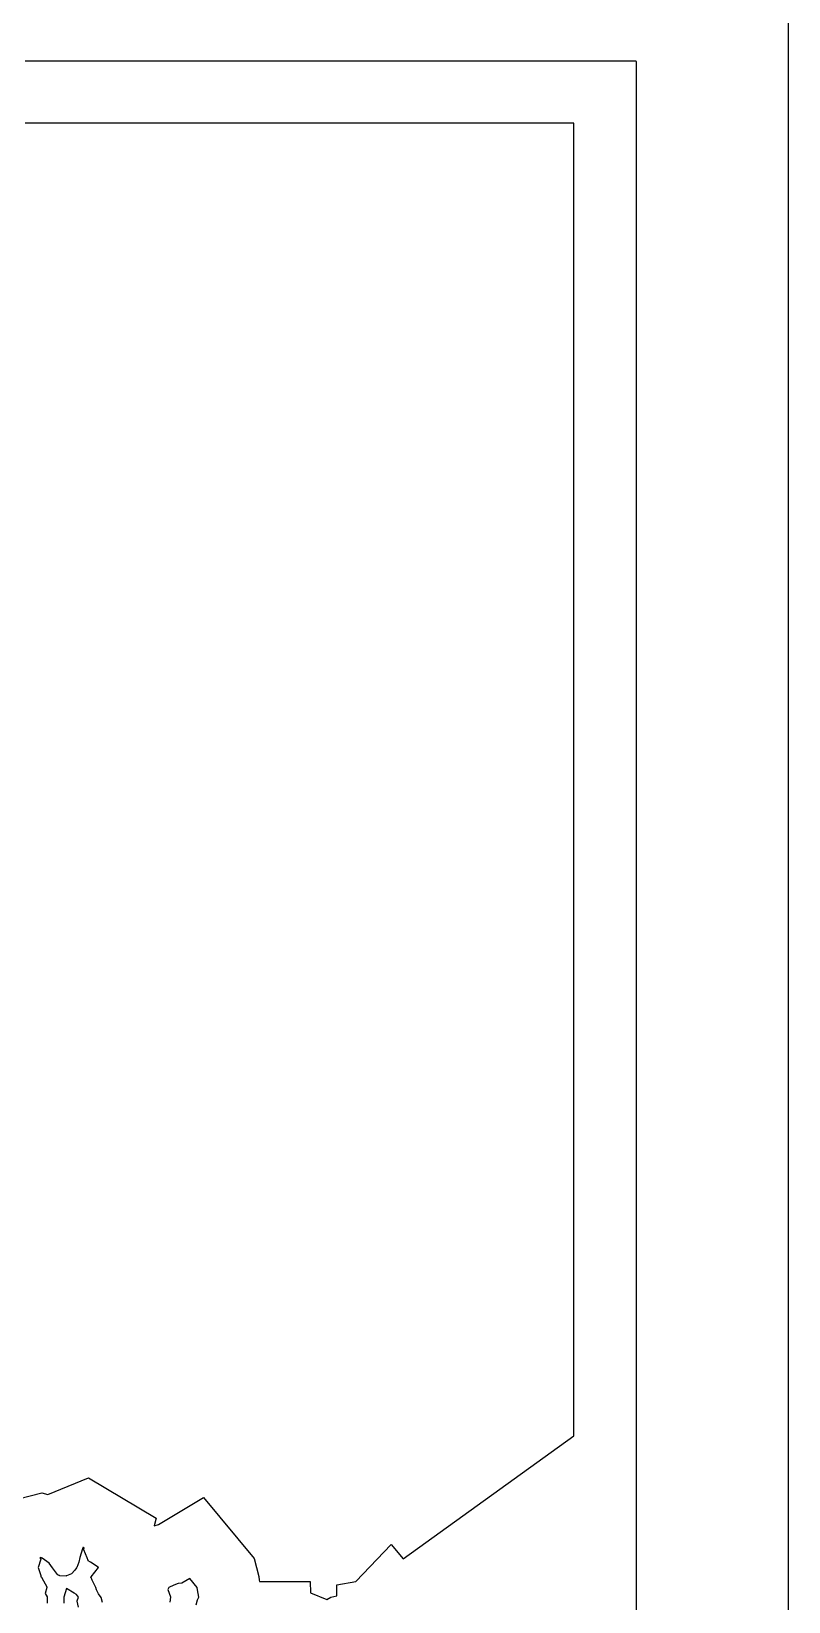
# Model space of a CAD drawing. Header units: millimetres. Extents: x 0 to 500, y 0 to 700.
# Drawn here: x 415 to 500, y 369.1 to 545.3 of the extents above; entities that cross this region are included whole.
import ezdxf

# ---------------------------------------------------------------- set-up
doc = ezdxf.new("R2010")
doc.units = ezdxf.units.MM
for name, color, linetype in [('CORTE', 1, 'Continuous'), ('GRABADO', 5, 'Continuous'), ('HOJA', 8, 'Continuous')]:
    doc.layers.add(name, color=color, linetype=linetype)

msp = doc.modelspace()

# ---------------------------------------------------------------- linework, layer by layer
at = {"layer": 'CORTE'}
for points in [[(414.65, 542.01), (415.37, 542.01), (416.72, 542.01), (417.43, 542.01), (418.12, 542.01), (418.81, 542.01), (419.48, 542.01), (420.14, 542.01), (420.82, 542.01), (421.5, 542.01), (422.84, 542.01), (423.51, 542.01), (441.05, 542.01), (441.88, 542.01), (442.39, 542.01), (442.92, 542.01), (444.27, 542.01), (445.09, 542.01), (447.78, 542.01), (448.58, 542.01), (449.26, 542.01), (449.8, 542.01), (450.47, 542.01), (451.03, 542.01), (451.7, 542.01), (452.61, 542.01), (459.32, 542.01), (460.07, 542.01), (460.74, 542.01), (461.33, 542.01), (465.35, 542.01), (466.09, 542.01), (470.77, 542.01), (471.48, 542.01), (481.46, 542.01), (482.14, 542.01), (482.8, 542.01), (482.8, 542.01), (482.81, 542.01), (482.82, 542), (482.83, 542), (482.83, 542), (482.84, 542), (482.84, 541.99), (482.85, 541.99), (482.85, 541.98), (482.86, 541.97), (482.86, 541.97), (482.86, 541.96), (482.87, 541.95), (482.87, 541.95), (482.87, 541.94), (482.87, 541.94), (482.87, 524.12), (482.87, 520.94), (482.87, 520.32), (482.87, 519.34), (482.87, 518.55), (482.87, 516.96), (482.87, 516.16), (482.87, 515.36), (482.87, 514.4), (482.87, 511.23), (482.87, 510.29), (482.87, 508.71), (482.87, 507.92), (482.87, 507.13), (482.87, 506.21), (482.87, 505.42), (482.87, 504.51), (482.87, 503.73), (482.87, 503.06), (482.87, 502.51), (482.87, 502.18), (482.87, 501.73), (482.87, 500.57), (482.87, 498.92), (482.87, 497.94), (482.87, 497.16), (482.87, 496.29), (482.87, 495.43), (482.87, 494.66), (482.87, 493.81), (482.87, 492.96), (482.87, 491.97), (482.87, 491.21), (482.87, 490.53), (482.87, 489.7), (482.87, 487.43), (482.87, 486.79), (482.87, 486.08), (482.87, 485.37), (482.87, 484.55), (482.87, 483.93), (482.87, 483.16), (482.87, 482.34), (482.87, 478.49), (482.87, 477.69), (482.87, 476.16), (482.87, 475.38), (482.87, 473.85), (482.87, 473.07), (482.87, 447.64), (482.87, 446.71), (482.87, 443.68), (482.87, 443.07), (482.87, 442.31), (482.87, 441.55), (482.87, 440.64), (482.87, 439.88), (482.87, 439.26), (482.87, 438.36), (482.87, 432.29), (482.87, 431.42), (482.87, 430.77), (482.87, 430.01), (482.87, 429.15), (482.87, 428.6), (482.87, 427.63), (482.87, 422.34), (482.87, 421.5), (482.87, 420.75), (482.87, 419.93), (482.87, 417.67), (482.87, 416.92), (482.87, 415.42), (482.87, 414.61), (482.87, 412.37), (482.87, 411.66), (482.87, 407.16), (482.87, 406.4), (482.87, 405.65), (482.87, 404.88), (482.87, 404.12), (482.87, 402.63), (482.87, 401.89), (482.87, 376.41), (482.87, 375.66), (482.87, 371.91), (482.87, 371.02), (482.87, 370.13), (482.87, 369.53), (482.87, 368.78)], [(412.22, 380.32), (416.15, 381.32), (416.81, 381.13), (421.4, 383.03), (428.97, 378.48), (428.75, 377.63), (429.24, 377.78), (434.29, 380.81), (439.98, 373.98), (440.5, 371.96), (440.55, 371.53), (440.57, 371.4), (446.29, 371.4), (446.33, 370.12), (448.16, 369.38), (448.58, 369.64), (449.26, 369.78), (449.26, 371.02), (451.41, 371.39), (455.37, 375.52), (456.7, 373.93), (475.87, 387.74), (475.87, 402.19), (475.87, 402.19), (475.87, 403.03), (475.87, 404.72), (475.87, 405.58), (475.87, 406.46), (475.87, 407.31), (475.87, 408.16), (475.87, 413.27), (475.87, 414.07), (475.87, 416.61), (475.87, 417.52), (475.87, 419.22), (475.87, 420.08), (475.87, 422.63), (475.87, 423.57), (475.87, 424.42), (475.87, 425.36), (475.87, 431.37), (475.87, 432.46), (475.87, 433.08), (475.87, 434.06), (475.87, 434.92), (475.87, 435.65), (475.87, 436.64), (475.87, 443.52), (475.87, 444.54), (475.87, 445.25), (475.87, 446.11), (475.87, 447.14), (475.87, 448), (475.87, 448.86), (475.87, 449.55), (475.87, 452.99), (475.87, 454.04), (475.87, 473.38), (475.87, 474.25), (475.87, 475.99), (475.87, 476.88), (475.87, 478.62), (475.87, 479.52), (475.87, 483.88), (475.87, 484.8), (475.87, 485.68), (475.87, 486.39), (475.87, 487.31), (475.87, 488.12), (475.87, 488.92), (475.87, 489.65), (475.87, 492.22), (475.87, 493.16), (475.87, 493.94), (475.87, 494.79), (475.87, 495.92), (475.87, 496.88), (475.87, 497.85), (475.87, 498.72), (475.87, 499.7), (475.87, 500.68), (475.87, 501.56), (475.87, 502.67), (475.87, 504.54), (475.87, 505.85), (475.87, 506.37), (475.87, 506.74), (475.87, 507.37), (475.87, 508.12), (475.87, 509.01), (475.87, 510.04), (475.87, 510.93), (475.87, 511.98), (475.87, 512.87), (475.87, 513.77), (475.87, 515.56), (475.87, 516.62), (475.87, 520.22), (475.87, 521.31), (475.87, 522.21), (475.87, 523.11), (475.87, 524.92), (475.87, 525.82), (475.87, 526.93), (475.87, 527.62), (475.87, 531.23), (475.87, 535.01), (469.97, 535.01), (469.16, 535.01), (463.86, 535.01), (463.03, 535.01), (458.47, 535.01), (457.8, 535.01), (457.04, 535.01), (456.19, 535.01), (448.58, 535.01), (447.56, 535.01), (446.79, 535.01), (446.16, 535.01), (445.4, 535.01), (444.78, 535.01), (444.02, 535.01), (443.11, 535.01), (440.06, 535.01), (439.13, 535.01), (437.6, 535.01), (437.01, 535.01), (436.42, 535.01), (435.48, 535.01), (423.51, 535.01), (422.75, 535.01), (421.23, 535.01), (420.46, 535.01), (419.69, 535.01), (418.95, 535.01), (418.19, 535.01), (417.4, 535.01), (416.61, 535.01), (415.82, 535.01), (414.28, 535.01)], [(420.27, 368.5), (420.11, 369.16), (420.11, 369.17), (420.11, 369.17), (420.11, 369.18), (420.11, 369.19), (420.11, 369.19), (420.11, 369.2), (420.25, 369.62), (420.04, 369.93), (419.76, 370.09), (418.92, 370.6), (418.63, 369.62), (418.6, 368.94)]]:
    msp.add_lwpolyline(points, dxfattribs=at)
at = {"layer": 'GRABADO'}
for points in [[(414.28, 542.01), (415.82, 542.01), (416.61, 542.01), (417.4, 542.01), (418.19, 542.01), (418.95, 542.01), (419.69, 542.01), (420.46, 542.01), (421.23, 542.01), (422.75, 542.01), (423.51, 542.01), (435.48, 542.01), (436.42, 542.01), (437.01, 542.01), (437.6, 542.01), (439.13, 542.01), (440.06, 542.01), (443.11, 542.01), (444.02, 542.01), (444.78, 542.01), (445.4, 542.01), (446.16, 542.01), (446.79, 542.01), (447.56, 542.01), (448.58, 542.01), (456.19, 542.01), (457.04, 542.01), (457.8, 542.01), (458.47, 542.01), (463.03, 542.01), (463.86, 542.01), (469.16, 542.01), (469.97, 542.01), (481.29, 542.01), (482.05, 542.01), (482.8, 542.01), (482.8, 542.01), (482.81, 542.01), (482.82, 542), (482.83, 542), (482.83, 542), (482.84, 542), (482.84, 541.99), (482.85, 541.99), (482.85, 541.98), (482.86, 541.97), (482.86, 541.97), (482.86, 541.96), (482.87, 541.95), (482.87, 541.95), (482.87, 541.94), (482.87, 541.94), (482.87, 531.23), (482.87, 527.62), (482.87, 526.93), (482.87, 525.82), (482.87, 524.92), (482.87, 523.11), (482.87, 522.21), (482.87, 521.31), (482.87, 520.22), (482.87, 516.62), (482.87, 515.56), (482.87, 513.77), (482.87, 512.87), (482.87, 511.98), (482.87, 510.93), (482.87, 510.04), (482.87, 509.01), (482.87, 508.12), (482.87, 507.37), (482.87, 506.74), (482.87, 506.37), (482.87, 505.85), (482.87, 504.54), (482.87, 502.67), (482.87, 501.56), (482.87, 500.68), (482.87, 499.7), (482.87, 498.72), (482.87, 497.85), (482.87, 496.88), (482.87, 495.92), (482.87, 494.79), (482.87, 493.94), (482.87, 493.16), (482.87, 492.22), (482.87, 489.65), (482.87, 488.92), (482.87, 488.12), (482.87, 487.31), (482.87, 486.39), (482.87, 485.68), (482.87, 484.8), (482.87, 483.88), (482.87, 479.52), (482.87, 478.62), (482.87, 476.88), (482.87, 475.99), (482.87, 474.25), (482.87, 473.38), (482.87, 454.04), (482.87, 452.99), (482.87, 449.55), (482.87, 448.86), (482.87, 448), (482.87, 447.14), (482.87, 446.11), (482.87, 445.25), (482.87, 444.54), (482.87, 443.52), (482.87, 436.64), (482.87, 435.65), (482.87, 434.92), (482.87, 434.06), (482.87, 433.08), (482.87, 432.46), (482.87, 431.37), (482.87, 425.36), (482.87, 424.42), (482.87, 423.57), (482.87, 422.63), (482.87, 420.08), (482.87, 419.22), (482.87, 417.52), (482.87, 416.61), (482.87, 414.07), (482.87, 413.27), (482.87, 408.16), (482.87, 407.31), (482.87, 406.46), (482.87, 405.58), (482.87, 404.72), (482.87, 403.03), (482.87, 402.19), (482.87, 382.79), (482.87, 381.94), (482.87, 377.7), (482.87, 376.69), (482.87, 375.68), (482.87, 375), (482.87, 374.15), (482.87, 366.54)], [(422.97, 369.04), (422.8, 369.6), (422.52, 369.98), (422.52, 369.98), (422.28, 370.43), (422.28, 370.43), (422.28, 370.44), (422.19, 370.72), (421.81, 371.55), (421.67, 371.82), (421.67, 371.83), (421.66, 371.83), (421.66, 371.84), (421.66, 371.85), (421.66, 371.85), (421.66, 371.86), (421.66, 371.87), (421.66, 371.88), (421.67, 371.88), (421.67, 371.89), (421.67, 371.9), (421.68, 371.9), (422.51, 372.96), (422.47, 372.99), (421.62, 373.54), (421.36, 373.71), (421.35, 373.71), (421.34, 373.72), (421.34, 373.73), (421.33, 373.73), (421.33, 373.74), (421.33, 373.74), (421.22, 374.05), (420.85, 374.93), (420.85, 374.94), (420.85, 374.94), (420.85, 374.95), (420.85, 374.96), (420.85, 374.97), (420.85, 374.97), (420.85, 374.98), (420.91, 375.16), (420.81, 375.21), (420.75, 375.19), (420.75, 375.19), (420.75, 375.19), (420.75, 375.18), (420.75, 375.17), (420.75, 375.17), (420.75, 375.16), (420.7, 375.04), (420.41, 374.06), (420.29, 373.56), (420.29, 373.56), (420.06, 372.94), (420.05, 372.93), (420.05, 372.93), (420.05, 372.92), (419.86, 372.67), (419.86, 372.67), (419.49, 372.25), (419.48, 372.25), (419.48, 372.24), (419.47, 372.23), (419.46, 372.23), (418.9, 372), (418.9, 372), (418.89, 372), (418.88, 371.99), (418.88, 371.99), (418.88, 371.99), (418.15, 372.03), (418.15, 372.03), (418.14, 372.03), (418.13, 372.04), (417.92, 372.12), (417.92, 372.12), (417.91, 372.13), (417.9, 372.13), (417.9, 372.14), (417.89, 372.14), (417.89, 372.15), (417.36, 372.92), (417.17, 373.17), (416.97, 373.44), (416.17, 374.01), (416.11, 374.05), (416.08, 374.05), (416.08, 374.05), (416.07, 374.05), (416.03, 374.07), (415.91, 374.04), (416, 373.95), (416, 373.95), (416.01, 373.94), (416.01, 373.93), (416.02, 373.93), (416.02, 373.92), (416.02, 373.91), (416.02, 373.91), (416.02, 373.9), (416.02, 373.89), (416.02, 373.88), (416.02, 373.88), (415.75, 372.97), (416.02, 372.05), (416.02, 372.05), (416.02, 372.04), (416.02, 372.04), (416.02, 371.9), (416.09, 371.87), (416.09, 371.87), (416.14, 371.83), (416.15, 371.82), (416.15, 371.82), (416.16, 371.82), (416.16, 371.81), (416.16, 371.8), (416.69, 370.78), (416.69, 370.77), (416.69, 370.76), (416.7, 370.75), (416.7, 370.75), (416.7, 370.74), (416.7, 370.73), (416.7, 370.72), (416.51, 370.04), (416.75, 369.67), (416.75, 369.66), (416.75, 369.66), (416.75, 369.65), (416.75, 369.64), (416.76, 369.64), (416.76, 369.63), (416.76, 368.95)], [(433.47, 368.76), (433.63, 369.33), (433.63, 369.33), (433.63, 369.34), (433.79, 369.64), (433.62, 370.43), (433.62, 370.43), (433.6, 370.69), (433.59, 370.71), (432.75, 371.72), (431.88, 371.2), (431.88, 371.2), (431.87, 371.19), (431.86, 371.19), (431.47, 371.14), (430.95, 370.98), (430.39, 370.69), (430.29, 370.48), (430.58, 369.65), (430.58, 369.65), (430.58, 369.64), (430.58, 369.63), (430.58, 369.63), (430.53, 369.07)]]:
    msp.add_lwpolyline(points, dxfattribs=at)
at = {"layer": 'HOJA'}
msp.add_lwpolyline([(0, 0), (500, 0), (500, 700), (0, 700)], close=True, dxfattribs=at)

doc.saveas('drawing.dxf')
